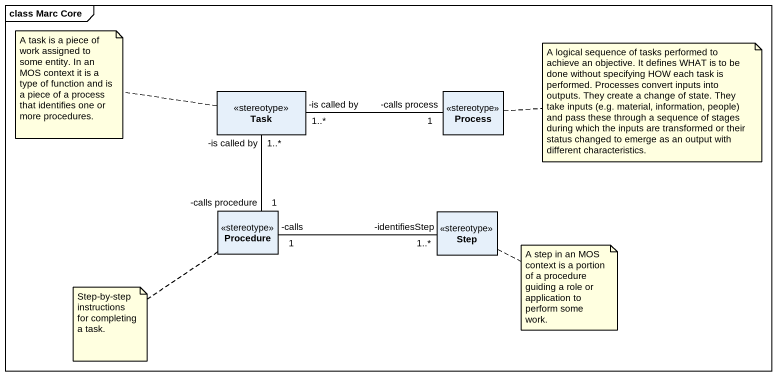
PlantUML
@startuml
mainframe class Marc Core
hide circle
hide empty members
class Task <<stereotype>>
class "Process" as Process_ <<stereotype>>
class Procedure <<stereotype>>
class Step <<stereotype>>
Task "-is called by\n1..*" -- "-calls procedure\n1" Procedure
Process_ "-calls process\n1" -left- "-is called by\n1..*" Task
Procedure "-calls\n1" -right- "-identifiesStep\n1..*" Step
note left of Task : A task is a piece of work assigned to some entity. In an MOS context it is a type of function and is a piece of a process that identifies one or more procedures.
note right of Process_ : A logical sequence of tasks performed to achieve an objective. It defines WHAT is to be done without specifying HOW each task is performed. Processes convert inputs into outputs. They create a change of state. They take inputs (e.g. material, information, people) and pass these through a sequence of stages during which the inputs are transformed or their status changed to emerge as an output with different characteristics.
note right of Step : A step in an MOS context is a portion of a procedure guiding a role or application to perform some work.
note bottom of Procedure : Step-by-step instructions for completing a task.
@enduml
